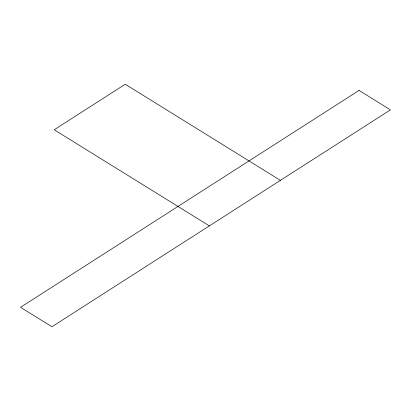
<?xml version="1.0" encoding="UTF-8"?>
<svg xmlns="http://www.w3.org/2000/svg" width="411" height="411" viewBox="0 0 411 411"><rect width="100%" height="100%" fill="white"/><g stroke="black" fill="none" stroke-linecap="round" stroke-linejoin="round"><path stroke-width="0.62" d="M280.405 180.372L125.247 84.245L54.201 129.768L209.353 225.896M359.06 90.415L20.55 307.305L51.94 326.755L390.45 109.86L359.06 90.415"/></g></svg>
